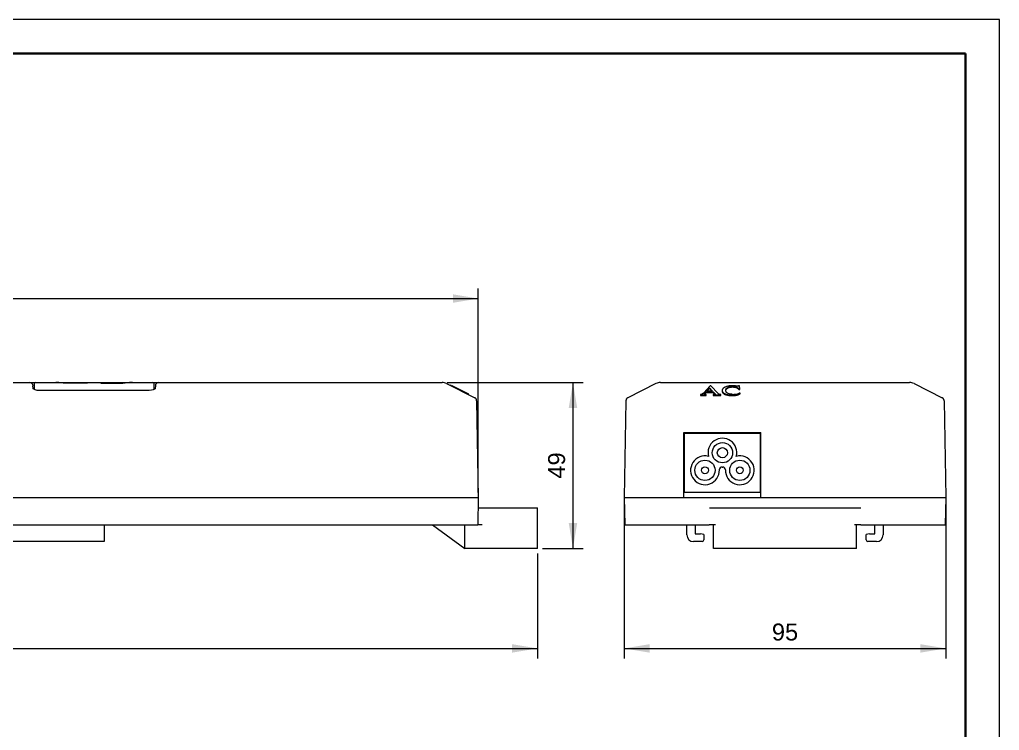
# Model space of a CAD drawing. Header units: millimetres. Extents: x -297 to 694, y -237 to 210.
# Drawn here: x 7.5 to 297, y 0 to 210 of the extents above; entities that cross this region are included whole.
import ezdxf

# ---------------------------------------------------------------- set-up
doc = ezdxf.new("R2010")
doc.units = ezdxf.units.MM
doc.layers.get('0').update_dxf_attribs({"lineweight": 20})
doc.layers.add('粗实线层', color=7, linetype='Continuous', lineweight=35)
doc.layers.add('细实线层', color=7, linetype='Continuous', lineweight=18)
doc.styles.add('标准', font='')
doc.styles.get('标准').set_extended_font_data('arial')
doc.dimstyles.new('标准', dxfattribs={"dimscale": 1.5, "dimtxt": 3.333333, "dimasz": 5, "dimexe": 2, "dimexo": 1, "dimgap": 1.5, "dimtad": 1, "dimdec": 1, "dimdsep": 46, "dimtxsty": '标准', "dimcen": 2.5, "dimdle": 10, "dimclrd": 256, "dimclre": 256, "dimclrt": 7, "dimadec": 0, "dimazin": 0, "dimtfac": 0.714286, "dimtdec": 1, "dimtmove": 0, "dimatfit": 3, "dimfxl": 0, "dimtolj": 1, "dimarcsym": 0})

# ---------------------------------------------------------------- blocks, each defined once
blk = doc.blocks.new('*X5')
for points in [[(-143.98, 127.58), (-136.48, 128.83), (-136.48, 126.33)], [(143.02, 127.58), (135.52, 128.83), (135.52, 126.33)]]:
    blk.add_hatch(color=256).paths.add_polyline_path(points, flags=0)
at = {"linetype": 'Continuous'}
for p, q in [((-143.98, 70.26), (-143.98, 130.58)), ((143.02, 70.26), (143.02, 130.58))]:
    blk.add_line(p, q, dxfattribs=at)
blk.add_line((-143.98, 127.58), (143.02, 127.58))
at = {"color": 7, "insert": (-0.48, 132.38), "char_height": 5, "width": 22.2637, "attachment_point": 5, "style": '标准'}
blk.add_mtext('287', dxfattribs=at)
blk = doc.blocks.new('*X6')
for points in [[(171, 102.76), (172.25, 95.26), (169.75, 95.26)], [(171, 53.76), (172.25, 61.26), (169.75, 61.26)]]:
    blk.add_hatch(color=256).paths.add_polyline_path(points, flags=0)
at = {"linetype": 'Continuous'}
for p, q in [((133.81, 102.76), (174, 102.76)), ((162.02, 53.76), (174, 53.76))]:
    blk.add_line(p, q, dxfattribs=at)
blk.add_line((171, 102.76), (171, 53.76))
at = {"color": 7, "linetype": 'Continuous', "insert": (166.19, 78.26), "char_height": 5, "width": 14.7409, "attachment_point": 5, "rotation": 90, "style": '标准'}
blk.add_mtext('49', dxfattribs=at)
blk = doc.blocks.new('*X7')
for points in [[(-161.48, 24.22), (-153.98, 25.47), (-153.98, 22.97)], [(160.52, 24.22), (153.02, 25.47), (153.02, 22.97)]]:
    blk.add_hatch(color=256).paths.add_polyline_path(points, flags=0)
at = {"linetype": 'Continuous'}
for p, q in [((-161.48, 52.26), (-161.48, 21.22)), ((160.52, 52.26), (160.52, 21.22))]:
    blk.add_line(p, q, dxfattribs=at)
blk.add_line((-161.48, 24.22), (160.52, 24.22))
at = {"color": 7, "linetype": 'Continuous', "insert": (-0.48, 29.03), "char_height": 5, "width": 21.9741, "attachment_point": 5, "style": '标准'}
blk.add_mtext('322', dxfattribs=at)
blk = doc.blocks.new('*X10')
for points in [[(186.15, 24.22), (193.65, 25.47), (193.65, 22.97)], [(281.15, 24.22), (273.65, 25.47), (273.65, 22.97)]]:
    blk.add_hatch(color=256).paths.add_polyline_path(points, flags=0)
at = {"linetype": 'Continuous'}
for p, q in [((186.15, 67.26), (186.15, 21.22)), ((281.15, 67.26), (281.15, 21.22))]:
    blk.add_line(p, q, dxfattribs=at)
blk.add_line((186.15, 24.22), (281.15, 24.22))
at = {"color": 7, "linetype": 'Continuous', "insert": (233.65, 29.03), "char_height": 5, "width": 14.3979, "attachment_point": 5, "style": '标准'}
blk.add_mtext('95', dxfattribs=at)
blk = doc.blocks.new('$CAXA_FRAME_13B17AC1$')
at = {"layer": '粗实线层'}
for p, q in [((287, 200), (-287, 200)), ((287, -200), (287, 200))]:
    blk.add_line(p, q, dxfattribs=at)
at = {"layer": '细实线层'}
for p, q in [((297, 210), (-297, 210)), ((297, -210), (297, 210))]:
    blk.add_line(p, q, dxfattribs=at)

msp = doc.modelspace()

# ---------------------------------------------------------------- linework, layer by layer
at = {"linetype": 'Continuous'}
for p, q in [((-133.27, 102.76), (132.31, 102.76)), ((11.47, 100.97), (11.44, 101.79)), ((11.78, 102.26), (11.81, 100.74)), ((27.52, 102.57), (21.05, 102.57)), ((27.52, 102.76), (27.52, 102.57)), ((31.52, 102.76), (31.52, 102.57)), ((31.52, 102.57), (38, 102.57)), ((47.24, 100.74), (47.26, 102.26)), ((47.6, 101.79), (47.58, 100.97)), ((133.66, 102.45), (141.97, 98.29)), ((134.76, 101.9), (134.85, 102.07)), ((134.84, 101.85), (134.93, 102.03)), ((134.85, 102.07), (135.12, 101.94)), ((135.03, 101.76), (135.12, 101.94)), ((135.16, 101.92), (140.12, 99.44)), ((195.52, 102.45), (187.2, 98.29)), ((196.86, 102.76), (270.44, 102.76)), ((211.51, 101.81), (209.62, 99.77)), ((211.72, 101.81), (211.51, 101.81)), ((213.89, 99.54), (211.72, 101.81)), ((220.19, 101.81), (220, 101.81)), ((220.27, 100.92), (220.19, 101.81)), ((271.78, 102.45), (280.1, 98.29)), ((11.48, 100.95), (11.46, 100.97)), ((13.51, 100.39), (13.37, 100.39)), ((45.54, 100.39), (13.51, 100.39)), ((45.74, 100.39), (45.54, 100.39)), ((139.75, 99.4), (139.84, 99.58)), ((139.95, 99.3), (140.04, 99.48)), ((140.03, 99.26), (140.12, 99.44)), ((208.65, 99.23), (208.65, 98.95)), ((208.65, 99.13), (210.39, 99.13)), ((208.65, 98.95), (210.39, 98.95)), ((210.05, 99.73), (210.31, 100.01)), ((210.05, 99.55), (210.31, 99.83)), ((210.31, 100.01), (212.43, 100.01)), ((210.31, 99.83), (210.31, 100.01)), ((210.31, 99.83), (212.43, 99.83)), ((210.39, 98.95), (210.39, 99.23)), ((210.49, 100.2), (211.38, 101.17)), ((212.25, 100.2), (210.49, 100.2)), ((210.66, 100.2), (211.38, 100.99)), ((211.38, 101.17), (212.25, 100.2)), ((211.38, 100.99), (211.38, 101.17)), ((211.38, 100.99), (212.09, 100.2)), ((212.42, 99.23), (212.42, 98.95)), ((212.42, 99.13), (214.65, 99.13)), ((212.42, 98.95), (214.65, 98.95)), ((212.43, 100.01), (212.83, 99.59)), ((212.43, 99.83), (212.43, 100.01)), ((212.43, 99.83), (212.83, 99.41)), ((214.65, 98.95), (214.65, 99.23)), ((220.05, 100.9), (220.27, 100.92)), ((220.05, 100.73), (220.05, 100.9)), ((220.05, 100.73), (220.27, 100.74)), ((220.39, 99.6), (220.21, 99.68)), ((220.27, 100.74), (220.27, 100.92)), ((220.39, 99.42), (220.39, 99.6)), ((142.52, 97.41), (143.02, 68.76)), ((186.65, 97.41), (186.15, 68.76)), ((280.65, 97.41), (281.15, 68.76)), ((203.75, 88.01), (226.55, 88.01)), ((203.75, 68.76), (203.75, 88.01)), ((226.4, 87.76), (203.9, 87.76)), ((203.9, 87.76), (203.9, 70.26)), ((226.4, 70.26), (226.4, 87.76)), ((226.55, 68.76), (226.55, 88.01)), ((203.9, 73.26), (203.75, 73.26)), ((226.55, 73.26), (226.4, 73.26)), ((203.9, 72.26), (203.75, 72.26)), ((203.75, 70.66), (203.9, 70.66)), ((226.5, 70.26), (203.8, 70.26)), ((203.8, 68.76), (203.8, 70.26)), ((226.55, 72.26), (226.4, 72.26)), ((226.4, 70.66), (226.55, 70.66)), ((226.5, 68.76), (226.5, 70.26)), ((-143.98, 68.76), (143.02, 68.76)), ((143.02, 68.76), (142.88, 60.76)), ((186.15, 68.76), (186.29, 60.76)), ((186.15, 68.76), (281.15, 68.76)), ((281.15, 68.76), (281.01, 60.76)), ((142.97, 65.76), (160.52, 65.76)), ((160.52, 53.76), (160.52, 65.76)), ((211.29, 65.76), (256.01, 65.76)), ((-143.84, 60.76), (142.88, 60.76)), ((32.52, 60.76), (32.52, 55.76)), ((129.52, 60.76), (139.02, 53.76)), ((139.02, 53.76), (139.02, 60.76)), ((144.12, 60.76), (142.97, 60.76)), ((186.29, 60.76), (211.26, 60.76)), ((204.65, 57.76), (204.65, 60.76)), ((207.15, 60.76), (207.15, 58.06)), ((207.15, 58.06), (208.65, 58.06)), ((209.65, 57.89), (208.65, 58.06)), ((213.1, 60.76), (211.26, 60.76)), ((212.48, 53.76), (212.48, 60.76)), ((256.04, 60.76), (254.19, 60.76)), ((254.82, 53.76), (254.82, 60.76)), ((256.04, 60.76), (281.01, 60.76)), ((258.65, 58.06), (257.65, 57.89)), ((258.65, 58.06), (260.15, 58.06)), ((260.15, 58.06), (260.15, 60.76)), ((262.65, 60.76), (262.65, 57.76)), ((32.52, 55.76), (-7.48, 55.76)), ((209.15, 55.76), (206.65, 55.76)), ((209.65, 57.89), (209.65, 56.26)), ((257.65, 56.26), (257.65, 57.89)), ((260.65, 55.76), (258.15, 55.76)), ((160.52, 53.76), (139.02, 53.76)), ((217.6, 53.76), (212.48, 53.76)), ((249.7, 53.76), (217.6, 53.76)), ((254.82, 53.76), (249.7, 53.76))]:
    msp.add_line(p, q, dxfattribs=at)
for points in [[(13.37, 100.39), (12.69, 100.46), (12.1, 100.6), (11.68, 100.79), (11.48, 100.95)], [(47.39, 100.81), (46.98, 100.62), (46.41, 100.47), (45.74, 100.39)], [(47.59, 100.97), (47.58, 100.96), (47.39, 100.81)]]:
    msp.add_lwpolyline(points, dxfattribs=at)
for centre, radius in [((215.15, 82.04), 3), ((215.15, 82.04), 1.5), ((210, 76.84), 3), ((220.3, 76.84), 3), ((210, 76.84), 1), ((220.3, 76.84), 1)]:
    msp.add_circle(centre, radius, dxfattribs=at)
for centre, radius, start, end in [((10.45, 101.76), 1, 1.5001, 90.0054), ((12.28, 102.26), 0.5, 90, 181), ((23.84, 102.76), 2.81, 180.0077, 183.9133), ((35.2, 102.76), 2.81, 356.0931, 359.9937), ((46.76, 102.26), 0.5, 359, 89.9988), ((48.6, 101.76), 1, 90, 178.5), ((132.31, 99.76), 3, 63.4349, 90), ((196.86, 99.76), 3, 90.0002, 116.5652), ((218.03, 92.91), 8.91, 89.2498, 89.9886), ((270.44, 99.76), 3, 63.4349, 90), ((206.99, 102.23), 3.6, 313.6458, 314.822), ((206.78, 102.44), 3.9, 314.8344, 316.8318), ((211.35, 98.28), 1.82, 139.4268, 140.9305), ((218.25, 105.11), 5.83, 267.6408, 270.0421), ((218.26, 104.97), 5.69, 269.9512, 273.7308), ((218.31, 104.21), 4.92, 273.7354, 277.745), ((218.13, 104.63), 5.72, 277.1392, 281.0078), ((218.38, 103.65), 4.36, 277.7498, 282.0742), ((218.41, 103.16), 4.22, 281.0845, 283.2318), ((218.36, 103.76), 4.48, 282.0951, 290.1242), ((218.35, 103.43), 4.49, 283.2461, 286.4855), ((218.21, 103.89), 4.97, 286.5116, 291.269), ((218.37, 103.74), 4.45, 290.1402, 294.4141), ((218.01, 104.4), 5.52, 291.2326, 294.8402), ((217.84, 104.77), 5.93, 294.7949, 295.4386), ((141.52, 97.39), 1.01, 45.7893, 63.7813), ((141.52, 97.4), 1, 1, 63.4349), ((141.53, 97.4), 0.995, 42.9017, 45.7953), ((141.52, 97.4), 0.998, 21.9248, 42.8795), ((141.53, 97.4), 0.991, 21.8843, 24.4151), ((141.51, 97.39), 1.01, 1.0743, 21.8532), ((141.51, 97.39), 1.01, 3.9709, 21.8663), ((141.54, 97.4), 0.984, 1.0075, 3.9466), ((187.65, 97.4), 1, 116.5651, 179), ((187.66, 97.39), 1.01, 158.1468, 178.9257), ((187.64, 97.4), 0.991, 155.5848, 158.1157), ((187.65, 97.4), 0.998, 137.1408, 155.5792), ((187.65, 97.4), 0.997, 133.0383, 137.1149), ((187.65, 97.39), 1.01, 116.2117, 133.0558), ((279.65, 97.39), 1.01, 45.7892, 63.7813), ((279.65, 97.4), 1, 1, 63.4349), ((279.65, 97.4), 0.995, 42.9017, 45.7953), ((279.65, 97.4), 0.998, 21.9248, 42.8795), ((279.66, 97.4), 0.991, 21.8843, 24.4151), ((279.64, 97.39), 1.01, 1.0743, 21.8532), ((279.64, 97.39), 1.01, 3.9709, 21.8663), ((279.67, 97.4), 0.984, 1.0075, 3.9466), ((215.15, 82.04), 4.25, 345.2923, 194.7077), ((210, 76.84), 4.25, 75.8459, 1.7139), ((220.3, 76.84), 4.25, 178.2861, 104.1541), ((215.04, 76.99), 0.8, 88.8397, 181.7139), ((215.15, 82.04), 4.25, 268.8397, 271.1603), ((215.25, 76.99), 0.8, 358.2861, 91.1603), ((206.65, 57.76), 2, 180, 270), ((209.15, 56.26), 0.5, 270, 0), ((258.15, 56.26), 0.5, 180, 270), ((260.65, 57.76), 2, 270, 0)]:
    msp.add_arc(centre, radius, start, end, dxfattribs=at)
for points, knots in [([(21.05, 102.57), (20.85, 102.59), (20.48, 102.64), (19.91, 102.69), (19.34, 102.73), (18.79, 102.76), (18.42, 102.76), (18.23, 102.76)], [0, 0, 0, 0, 251.004334, 500.142743, 747.000848, 991.202174, 1232.289444, 1232.289444, 1232.289444, 1232.289444]), ([(40.81, 102.76), (40.63, 102.76), (40.26, 102.76), (39.7, 102.73), (39.14, 102.69), (38.57, 102.64), (38.19, 102.59), (38, 102.57)], [0, 0, 0, 0, 229.262585, 461.678443, 696.667224, 933.746917, 1172.386476, 1172.386476, 1172.386476, 1172.386476]), ([(215.95, 101.43), (215.92, 101.42), (215.85, 101.38), (215.75, 101.33), (215.66, 101.28), (215.56, 101.21), (215.43, 101.12), (215.31, 100.99), (215.23, 100.88), (215.18, 100.79), (215.15, 100.72), (215.13, 100.65), (215.11, 100.57), (215.1, 100.5), (215.1, 100.45), (215.1, 100.42)], [0, 0, 0, 0, 499.074423, 975.565843, 1430.439857, 1864.800566, 2676.833412, 3424.260027, 4122.703073, 4459.68916, 4791.776697, 5121.705694, 5452.262506, 5786.210533, 6126.223405, 6126.223405, 6126.223405, 6126.223405]), ([(216.55, 101.64), (216.5, 101.63), (216.3, 101.57), (216.1, 101.5), (215.95, 101.43)], [0, 0, 0, 0, 284.583923, 1166.778303, 1166.778303, 1166.778303, 1166.778303]), ([(216.14, 100.49), (216.14, 100.61), (216.19, 100.85), (216.41, 101.14), (216.61, 101.27), (216.72, 101.33)], [0, 0, 0, 0, 561.515043, 1084.63159, 1649.262816, 1649.262816, 1649.262816, 1649.262816]), ([(218.03, 101.81), (217.93, 101.81), (217.73, 101.81), (217.44, 101.79), (217.17, 101.76), (216.87, 101.72), (216.67, 101.67), (216.55, 101.64)], [0, 0, 0, 0, 516.561128, 1013.463711, 1491.721863, 1952.460422, 2561.864936, 2561.864936, 2561.864936, 2561.864936]), ([(216.72, 101.33), (216.86, 101.41), (217.15, 101.52), (217.63, 101.62), (217.96, 101.64), (218.14, 101.64)], [0, 0, 0, 0, 526.984402, 1059.162413, 1655.961808, 1655.961808, 1655.961808, 1655.961808]), ([(216.72, 101.15), (216.77, 101.18), (216.87, 101.23), (217.03, 101.29), (217.19, 101.34), (217.37, 101.39), (217.55, 101.42), (217.74, 101.45), (217.94, 101.46), (218.07, 101.46), (218.14, 101.46)], [0, 0, 0, 0, 438.151314, 885.986786, 1345.669586, 1819.189997, 2308.359267, 2814.811018, 3340.008265, 3885.254184, 3885.254184, 3885.254184, 3885.254184]), ([(218.14, 101.64), (218.29, 101.64), (218.56, 101.63), (218.94, 101.57), (219.17, 101.5), (219.28, 101.46)], [0, 0, 0, 0, 633.830054, 1173.544007, 1666.789428, 1666.789428, 1666.789428, 1666.789428]), ([(218.14, 101.46), (218.19, 101.46), (218.3, 101.46), (218.45, 101.45), (218.54, 101.45), (218.57, 101.44)], [0, 0, 0, 0, 629.549051, 1235.550676, 1665.920743, 1665.920743, 1665.920743, 1665.920743]), ([(218.76, 101.78), (218.7, 101.79), (218.55, 101.8), (218.35, 101.81), (218.2, 101.81), (218.15, 101.81)], [0, 0, 0, 0, 499.382306, 1217.800793, 1666.484363, 1666.484363, 1666.484363, 1666.484363]), ([(218.57, 101.44), (218.59, 101.44), (218.65, 101.43), (218.78, 101.42), (218.89, 101.4), (218.95, 101.38)], [0, 0, 0, 0, 174.198512, 813.638292, 1669.013767, 1669.013767, 1669.013767, 1669.013767]), ([(219.06, 101.74), (219.02, 101.75), (218.94, 101.76), (218.85, 101.77), (218.78, 101.78), (218.76, 101.78)], [0, 0, 0, 0, 641.391768, 1305.297129, 1670.478958, 1670.478958, 1670.478958, 1670.478958]), ([(218.95, 101.38), (218.98, 101.38), (219.05, 101.36), (219.16, 101.33), (219.24, 101.3), (219.28, 101.28)], [0, 0, 0, 0, 399.898323, 1046.140018, 1672.012717, 1672.012717, 1672.012717, 1672.012717]), ([(219.28, 101.46), (219.38, 101.43), (219.56, 101.34), (219.83, 101.15), (219.98, 100.99), (220.05, 100.9)], [0, 0, 0, 0, 526.413237, 1078.894261, 1674.827401, 1674.827401, 1674.827401, 1674.827401]), ([(219.6, 101.67), (219.57, 101.67), (219.48, 101.68), (219.39, 101.69), (219.32, 101.7), (219.32, 101.7)], [0, 0, 0, 0, 546.642177, 1575.492321, 1674.675751, 1674.675751, 1674.675751, 1674.675751]), ([(220, 101.81), (219.96, 101.78), (219.87, 101.73), (219.73, 101.68), (219.64, 101.67), (219.6, 101.67)], [0, 0, 0, 0, 645.713753, 1194.971388, 1677.20597, 1677.20597, 1677.20597, 1677.20597]), ([(209.2, 99.39), (209.15, 99.36), (209.05, 99.3), (208.86, 99.25), (208.72, 99.23), (208.65, 99.23)], [0, 0, 0, 0, 486.405482, 996.100621, 1593.520383, 1593.520383, 1593.520383, 1593.520383]), ([(209.47, 99.62), (209.43, 99.58), (209.34, 99.5), (209.25, 99.42), (209.2, 99.39)], [0, 0, 0, 0, 597.400432, 1128.802735, 1128.802735, 1128.802735, 1128.802735]), ([(209.82, 99.38), (209.82, 99.41), (209.84, 99.48), (209.92, 99.59), (210, 99.68), (210.05, 99.73)], [0, 0, 0, 0, 290.890724, 802.445502, 1601.160209, 1601.160209, 1601.160209, 1601.160209]), ([(210.11, 99.24), (210.05, 99.25), (209.96, 99.26), (209.87, 99.3), (209.85, 99.32)], [0, 0, 0, 0, 714.514352, 1132.46351, 1132.46351, 1132.46351, 1132.46351]), ([(209.86, 99.32), (209.86, 99.32), (209.88, 99.35), (209.9, 99.38), (209.93, 99.41), (209.94, 99.43)], [0, 0, 0, 0, 299.496323, 956.000029, 1601.631828, 1601.631828, 1601.631828, 1601.631828]), ([(209.97, 99.46), (209.98, 99.47), (210, 99.5), (210.03, 99.53), (210.05, 99.55)], [0, 0, 0, 0, 336.050219, 1132.922502, 1132.922502, 1132.922502, 1132.922502]), ([(212.99, 99.36), (212.99, 99.34), (212.95, 99.29), (212.84, 99.26), (212.75, 99.24), (212.7, 99.24)], [0, 0, 0, 0, 296.945224, 780.24857, 1624.713534, 1624.713534, 1624.713534, 1624.713534]), ([(212.83, 99.59), (212.87, 99.56), (212.92, 99.5), (212.97, 99.42), (212.99, 99.38), (212.99, 99.36)], [0, 0, 0, 0, 761.075099, 1283.87246, 1624.569105, 1624.569105, 1624.569105, 1624.569105]), ([(212.83, 99.41), (212.85, 99.4), (212.87, 99.38), (212.9, 99.34), (212.92, 99.31), (212.93, 99.3), (212.94, 99.29)], [0, 0, 0, 0, 684.600307, 1303.780367, 1858.726111, 2036.442368, 2036.442368, 2036.442368, 2036.442368]), ([(214.26, 99.28), (214.22, 99.29), (214.14, 99.32), (214.02, 99.41), (213.94, 99.49), (213.89, 99.54)], [0, 0, 0, 0, 401.542451, 932.10135, 1633.848407, 1633.848407, 1633.848407, 1633.848407]), ([(214.65, 99.23), (214.59, 99.23), (214.5, 99.23), (214.41, 99.24), (214.37, 99.25)], [0, 0, 0, 0, 627.427437, 1157.510253, 1157.510253, 1157.510253, 1157.510253]), ([(215.1, 100.42), (215.1, 100.39), (215.1, 100.34), (215.11, 100.27), (215.13, 100.19), (215.15, 100.12), (215.19, 100.05), (215.24, 99.96), (215.32, 99.85), (215.44, 99.73), (215.56, 99.64), (215.67, 99.58), (215.77, 99.53), (215.87, 99.48), (215.93, 99.45), (215.97, 99.44)], [0, 0, 0, 0, 341.112748, 675.392845, 1005.598427, 1334.60701, 1665.344192, 2000.706971, 2695.701091, 3440.546104, 4251.982987, 4687.088171, 5143.516985, 5622.453377, 6124.933532, 6124.933532, 6124.933532, 6124.933532]), ([(215.1, 100.24), (215.1, 100.21), (215.1, 100.16), (215.11, 100.09), (215.13, 100.01), (215.15, 99.94), (215.19, 99.87), (215.24, 99.78), (215.32, 99.67), (215.44, 99.55), (215.56, 99.47), (215.67, 99.4), (215.77, 99.35), (215.87, 99.3), (215.93, 99.27), (215.97, 99.26)], [0, 0, 0, 0, 341.126441, 675.419958, 1005.638795, 1334.660585, 1665.411045, 2000.787286, 2695.809306, 3440.684219, 4252.153676, 4687.276326, 5143.723463, 5622.679081, 6125.179407, 6125.179407, 6125.179407, 6125.179407]), ([(215.97, 99.44), (216.04, 99.41), (216.19, 99.35), (216.5, 99.26), (216.83, 99.18), (217.17, 99.13), (217.44, 99.11), (217.72, 99.09), (217.9, 99.09), (218, 99.09)], [0, 0, 0, 0, 395.313982, 798.807684, 1635.015151, 2070.27653, 2518.279834, 2979.972819, 3456.229519, 3456.229519, 3456.229519, 3456.229519]), ([(215.97, 99.26), (216.04, 99.23), (216.19, 99.17), (216.5, 99.08), (216.83, 99.01), (217.17, 98.96), (217.44, 98.93), (217.72, 98.91), (217.9, 98.91), (218, 98.91)], [0, 0, 0, 0, 395.33212, 798.844335, 1635.090169, 2070.371518, 2518.395377, 2980.109545, 3456.388097, 3456.388097, 3456.388097, 3456.388097]), ([(216.7, 99.6), (216.59, 99.66), (216.4, 99.8), (216.22, 100.06), (216.17, 100.24), (216.15, 100.31)], [0, 0, 0, 0, 645.579902, 1269.652333, 1650.018861, 1650.018861, 1650.018861, 1650.018861]), ([(216.2, 100.64), (216.21, 100.65), (216.23, 100.7), (216.28, 100.79), (216.35, 100.87), (216.39, 100.91), (216.4, 100.92)], [0, 0, 0, 0, 249.499697, 998.553634, 1774.336802, 2068.811668, 2068.811668, 2068.811668, 2068.811668]), ([(216.4, 100.92), (216.42, 100.95), (216.48, 101), (216.56, 101.06), (216.65, 101.11), (216.7, 101.14), (216.72, 101.15)], [0, 0, 0, 0, 464.025812, 1237.806118, 1646.48163, 2071.021846, 2071.021846, 2071.021846, 2071.021846]), ([(218.01, 99.29), (217.88, 99.29), (217.57, 99.32), (217.13, 99.4), (216.83, 99.52), (216.7, 99.6)], [0, 0, 0, 0, 487.854578, 1109.680151, 1657.678036, 1657.678036, 1657.678036, 1657.678036]), ([(218, 99.09), (218.11, 99.09), (218.32, 99.09), (218.63, 99.11), (218.93, 99.15), (219.13, 99.18), (219.22, 99.2)], [0, 0, 0, 0, 550.187429, 1081.632169, 1594.666059, 2089.69064, 2089.69064, 2089.69064, 2089.69064]), ([(218, 98.91), (218.11, 98.91), (218.32, 98.91), (218.6, 98.93), (218.77, 98.95), (218.84, 98.96)], [0, 0, 0, 0, 639.018304, 1256.267806, 1666.38523, 1666.38523, 1666.38523, 1666.38523]), ([(219.22, 99.2), (219.32, 99.22), (219.51, 99.26), (219.8, 99.35), (220.1, 99.46), (220.29, 99.55), (220.39, 99.6)], [0, 0, 0, 0, 496.777772, 1011.962728, 1546.560722, 2101.455005, 2101.455005, 2101.455005, 2101.455005]), ([(219.28, 101.28), (219.32, 101.27), (219.4, 101.24), (219.51, 101.18), (219.61, 101.12), (219.71, 101.06), (219.8, 100.98), (219.89, 100.9), (219.97, 100.82), (220.02, 100.76), (220.05, 100.73)], [0, 0, 0, 0, 507.782865, 1006.618014, 1498.538996, 1985.669402, 2470.199516, 2954.358863, 3440.386249, 3930.499261, 3930.499261, 3930.499261, 3930.499261])]:
    msp.add_open_spline(points, degree=3, knots=knots, dxfattribs=at)
for points in [[(219.32, 101.7), (219.23, 101.72), (219.15, 101.73), (219.06, 101.74)], [(209.85, 99.32), (209.83, 99.34), (209.82, 99.36), (209.82, 99.38)], [(210.39, 99.23), (210.3, 99.23), (210.21, 99.23), (210.11, 99.24)], [(212.7, 99.24), (212.61, 99.23), (212.52, 99.23), (212.42, 99.23)], [(214.37, 99.25), (214.33, 99.26), (214.29, 99.27), (214.26, 99.28)], [(216.15, 100.31), (216.14, 100.37), (216.14, 100.43), (216.14, 100.49)]]:
    msp.add_open_spline(points, degree=3, dxfattribs=at)

# ---------------------------------------------------------------- block references
at = {"layer": '粗实线层'}
msp.add_blockref('$CAXA_FRAME_13B17AC1$', (0, 0), dxfattribs=at)

# ---------------------------------------------------------------- dimensions: what is measured, and where the dimension line sits
dim = msp.add_linear_dim(base=(143.02, 127.58), p1=(-143.98, 68.76), p2=(143.02, 68.76), dimstyle='标准', override={"dimsah": 1, "dimtfill": 1, "dimtzin": 8})
dim.commit()
dim.dimension.update_dxf_attribs({"geometry": '*X5', "text_midpoint": (-0.48, 132.38)})
at = {"linetype": 'Continuous'}
dim = msp.add_linear_dim(base=(171, 53.76), p1=(132.31, 102.76), p2=(160.52, 53.76), angle=270, dimstyle='标准', override={"dimsah": 1, "dimtfill": 1, "dimtzin": 8}, dxfattribs=at)
dim.commit()
dim.dimension.update_dxf_attribs({"geometry": '*X6', "text_midpoint": (166.19, 78.26)})
for base, p1, p2, picture, middle in [((281.15, 24.22), (186.15, 68.76), (281.15, 68.76), '*X10', (233.65, 29.03)), ((160.52, 24.22), (-161.48, 53.76), (160.52, 53.76), '*X7', (-0.48, 29.03))]:
    dim = msp.add_linear_dim(base=base, p1=p1, p2=p2, dimstyle='标准', override={"dimsah": 1, "dimtfill": 1, "dimtzin": 8}, dxfattribs=at)
    dim.commit()
    dim.dimension.update_dxf_attribs({"geometry": picture, "text_midpoint": middle})

doc.saveas('drawing.dxf')
